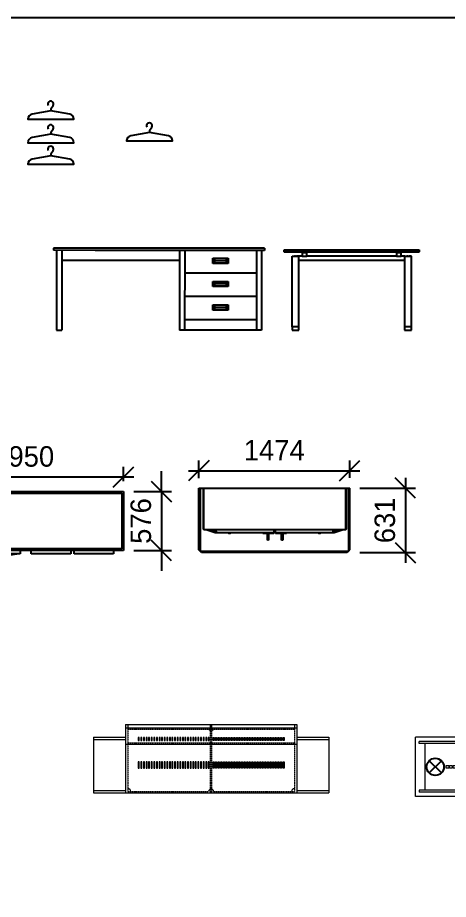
# Model space of a CAD drawing. Header units: millimetres. Extents: x 3103 to 179340, y -10977 to 70536.
# Drawn here: x 120574 to 124779, y 18728 to 27340 of the extents above; entities that cross this region are included whole.
import ezdxf

# ---------------------------------------------------------------- set-up
doc = ezdxf.new("R2010")
doc.units = ezdxf.units.MM
doc.header["$LTSCALE"] = 0.5
doc.linetypes.add('ELGO_LTYPE0', pattern=[0])
doc.linetypes.add('HIDDEN', pattern=[0.375, 0.25, -0.125])
doc.layers.add('MEBEL', color=1, linetype='Continuous')
doc.layers.add('Name mebele', color=252, linetype='Continuous', lineweight=0)
doc.styles.add('WROMLATS', font='wromlats.shx', dxfattribs={"bigfont": 'bigfont.shx'})
doc.dimstyles.new('juka', dxfattribs={"dimscale": 100, "dimtxt": 2, "dimasz": 2, "dimexe": 1, "dimexo": 1, "dimgap": 1, "dimtad": 1, "dimtoh": 1, "dimdec": 0, "dimzin": 0, "dimdsep": 46, "dimtxsty": 'WROMLATS', "dimblk": 'OBLIQUE', "dimcen": -3, "dimdle": 1, "dimclrd": 256, "dimclre": 256, "dimclrt": 256, "dimadec": 0, "dimazin": 0, "dimtfac": 1, "dimtdec": 0, "dimtix": 1, "dimtmove": 2, "dimatfit": 3, "dimldrblk": 'ORIGIN2', "dimfxl": 1, "dimtvp": 2.5, "dimtolj": 1, "dimtzin": 0, "dimarcsym": 0})

# ---------------------------------------------------------------- blocks, each defined once
blk = doc.blocks.new('Bufete без боков')
at = {"layer": 'Name mebele'}
for p, q in [((-1480, 0), (-1480, 580)), ((1480, 580), (-1480, 580)), ((1444.4, 536.6), (-1444.4, 536.6)), ((-1444.4, 517.3), (-1444.4, 536.6)), ((1444.4, 517.3), (-1444.4, 517.3)), ((-1384.3, 62.7), (-1384.3, 517.3)), ((-1064.6, 580), (-1064.6, 560.9)), ((-1064.6, 560.9), (-1014.8, 560.9)), ((-1014.8, 560.9), (-1014.8, 580)), ((-873, 580), (-873, 560.9)), ((-873, 560.9), (-823.2, 560.9)), ((-823.2, 560.9), (-823.2, 580)), ((-511.5, 62.7), (-511.5, 517.3)), ((-481.5, 536.6), (-481.5, 517.3)), ((-451.5, 62.7), (-451.5, 517.3)), ((-121.2, 560.9), (-121.2, 580)), ((-71.4, 560.9), (-121.2, 560.9)), ((-71.4, 580), (-71.4, 560.9)), ((70.4, 560.9), (70.4, 580)), ((120.2, 560.9), (70.4, 560.9)), ((120.2, 580), (120.2, 560.9)), ((451.5, 62.7), (451.5, 517.3)), ((481.5, 536.6), (481.5, 517.3)), ((511.5, 62.7), (511.5, 517.3)), ((823.2, 560.9), (823.2, 580)), ((873, 560.9), (823.2, 560.9)), ((873, 580), (873, 560.9)), ((1014.8, 560.9), (1014.8, 580)), ((1064.6, 560.9), (1014.8, 560.9)), ((1064.6, 580), (1064.6, 560.9)), ((1384.3, 62.7), (1384.3, 517.3)), ((1444.4, 517.3), (1444.4, 536.6)), ((1480, 0), (1480, 580)), ((-1180.6, 277.5), (-1180.6, 302.5)), ((-1180.6, 302.5), (-1155.6, 302.5)), ((-1155.6, 277.5), (-1180.6, 277.5)), ((-1155.6, 302.5), (-1155.6, 277.5)), ((-1146.2, 277.5), (-1146.2, 302.5)), ((-1146.2, 302.5), (-1121.2, 302.5)), ((-1121.2, 277.5), (-1146.2, 277.5)), ((-1121.2, 302.5), (-1121.2, 277.5)), ((-1111.8, 277.5), (-1111.8, 302.5)), ((-1111.8, 302.5), (-1086.8, 302.5)), ((-1086.8, 277.5), (-1111.8, 277.5)), ((-1086.8, 302.5), (-1086.8, 277.5)), ((-1077.4, 277.5), (-1077.4, 302.5)), ((-1077.4, 302.5), (-1052.4, 302.5)), ((-1052.4, 277.5), (-1077.4, 277.5)), ((-1052.4, 302.5), (-1052.4, 277.5)), ((-1043, 277.5), (-1043, 302.5)), ((-1043, 302.5), (-1018, 302.5)), ((-1018, 277.5), (-1043, 277.5)), ((-1018, 302.5), (-1018, 277.5)), ((-1008.6, 277.5), (-1008.6, 302.5)), ((-1008.6, 302.5), (-983.6, 302.5)), ((-983.6, 277.5), (-1008.6, 277.5)), ((-983.6, 302.5), (-983.6, 277.5)), ((-974.2, 277.5), (-974.2, 302.5)), ((-974.2, 302.5), (-949.2, 302.5)), ((-949.2, 277.5), (-974.2, 277.5)), ((-949.2, 302.5), (-949.2, 277.5)), ((-939.8, 277.5), (-939.8, 302.5)), ((-939.8, 302.5), (-914.8, 302.5)), ((-914.8, 277.5), (-939.8, 277.5)), ((-914.8, 302.5), (-914.8, 277.5)), ((-905.4, 277.5), (-905.4, 302.5)), ((-905.4, 302.5), (-880.4, 302.5)), ((-880.4, 277.5), (-905.4, 277.5)), ((-880.4, 302.5), (-880.4, 277.5)), ((-871, 277.5), (-871, 302.5)), ((-871, 302.5), (-846, 302.5)), ((-846, 277.5), (-871, 277.5)), ((-846, 302.5), (-846, 277.5)), ((-836.6, 277.5), (-836.6, 302.5)), ((-836.6, 302.5), (-811.6, 302.5)), ((-811.6, 277.5), (-836.6, 277.5)), ((-811.6, 302.5), (-811.6, 277.5)), ((-802.2, 277.5), (-802.2, 302.5)), ((-802.2, 302.5), (-777.2, 302.5)), ((-777.2, 277.5), (-802.2, 277.5)), ((-777.2, 302.5), (-777.2, 277.5)), ((-767.8, 277.5), (-767.8, 302.5)), ((-767.8, 302.5), (-742.8, 302.5)), ((-742.8, 277.5), (-767.8, 277.5)), ((-742.8, 302.5), (-742.8, 277.5)), ((-733.5, 277.5), (-733.5, 302.5)), ((-733.5, 302.5), (-708.5, 302.5)), ((-708.5, 277.5), (-733.5, 277.5)), ((-708.5, 302.5), (-708.5, 277.5)), ((-699.1, 277.5), (-699.1, 302.5)), ((-699.1, 302.5), (-674.1, 302.5)), ((-674.1, 277.5), (-699.1, 277.5)), ((-674.1, 302.5), (-674.1, 277.5)), ((-664.7, 277.5), (-664.7, 302.5)), ((-664.7, 302.5), (-639.7, 302.5)), ((-639.7, 277.5), (-664.7, 277.5)), ((-639.7, 302.5), (-639.7, 277.5)), ((-630.3, 277.5), (-630.3, 302.5)), ((-630.3, 302.5), (-605.3, 302.5)), ((-605.3, 277.5), (-630.3, 277.5)), ((-605.3, 302.5), (-605.3, 277.5)), ((-595.9, 277.5), (-595.9, 302.5)), ((-595.9, 302.5), (-570.9, 302.5)), ((-570.9, 277.5), (-595.9, 277.5)), ((-570.9, 302.5), (-570.9, 277.5)), ((-561.5, 277.5), (-561.5, 302.5)), ((-561.5, 302.5), (-536.5, 302.5)), ((-536.5, 277.5), (-561.5, 277.5)), ((-536.5, 302.5), (-536.5, 277.5)), ((-426.6, 277.5), (-426.6, 302.5)), ((-426.6, 302.5), (-401.6, 302.5)), ((-401.6, 277.5), (-426.6, 277.5)), ((-401.6, 302.5), (-401.6, 277.5)), ((-392.2, 277.5), (-392.2, 302.5)), ((-392.2, 302.5), (-367.2, 302.5)), ((-367.2, 277.5), (-392.2, 277.5)), ((-367.2, 302.5), (-367.2, 277.5)), ((-357.8, 277.5), (-357.8, 302.5)), ((-357.8, 302.5), (-332.8, 302.5)), ((-332.8, 277.5), (-357.8, 277.5)), ((-332.8, 302.5), (-332.8, 277.5)), ((-323.4, 277.5), (-323.4, 302.5)), ((-323.4, 302.5), (-298.4, 302.5)), ((-298.4, 277.5), (-323.4, 277.5)), ((-298.4, 302.5), (-298.4, 277.5)), ((-289, 277.5), (-289, 302.5)), ((-289, 302.5), (-264, 302.5)), ((-264, 277.5), (-289, 277.5)), ((-264, 302.5), (-264, 277.5)), ((-254.6, 277.5), (-254.6, 302.5)), ((-254.6, 302.5), (-229.6, 302.5)), ((-229.6, 277.5), (-254.6, 277.5)), ((-229.6, 302.5), (-229.6, 277.5)), ((-220.2, 277.5), (-220.2, 302.5)), ((-220.2, 302.5), (-195.2, 302.5)), ((-195.2, 277.5), (-220.2, 277.5)), ((-195.2, 302.5), (-195.2, 277.5)), ((-185.8, 277.5), (-185.8, 302.5)), ((-185.8, 302.5), (-160.8, 302.5)), ((-160.8, 277.5), (-185.8, 277.5)), ((-160.8, 302.5), (-160.8, 277.5)), ((-151.4, 277.5), (-151.4, 302.5)), ((-151.4, 302.5), (-126.4, 302.5)), ((-126.4, 277.5), (-151.4, 277.5)), ((-126.4, 302.5), (-126.4, 277.5)), ((-117, 277.5), (-117, 302.5)), ((-117, 302.5), (-92, 302.5)), ((-92, 277.5), (-117, 277.5)), ((-92, 302.5), (-92, 277.5)), ((-82.6, 277.5), (-82.6, 302.5)), ((-82.6, 302.5), (-57.6, 302.5)), ((-57.6, 277.5), (-82.6, 277.5)), ((-57.6, 302.5), (-57.6, 277.5)), ((-48.2, 277.5), (-48.2, 302.5)), ((-48.2, 302.5), (-23.2, 302.5)), ((-23.2, 277.5), (-48.2, 277.5)), ((-23.2, 302.5), (-23.2, 277.5)), ((-13.8, 277.5), (-13.8, 302.5)), ((-13.8, 302.5), (11.2, 302.5)), ((11.2, 277.5), (-13.8, 277.5)), ((11.2, 302.5), (11.2, 277.5)), ((20.6, 277.5), (20.6, 302.5)), ((20.6, 302.5), (45.6, 302.5)), ((45.6, 277.5), (20.6, 277.5)), ((45.6, 302.5), (45.6, 277.5)), ((54.9, 277.5), (54.9, 302.5)), ((54.9, 302.5), (79.9, 302.5)), ((79.9, 277.5), (54.9, 277.5)), ((79.9, 302.5), (79.9, 277.5)), ((89.3, 277.5), (89.3, 302.5)), ((89.3, 302.5), (114.3, 302.5)), ((114.3, 277.5), (89.3, 277.5)), ((114.3, 302.5), (114.3, 277.5)), ((123.7, 277.5), (123.7, 302.5)), ((123.7, 302.5), (148.7, 302.5)), ((148.7, 277.5), (123.7, 277.5)), ((148.7, 302.5), (148.7, 277.5)), ((158.1, 277.5), (158.1, 302.5)), ((158.1, 302.5), (183.1, 302.5)), ((183.1, 277.5), (158.1, 277.5)), ((183.1, 302.5), (183.1, 277.5)), ((192.5, 277.5), (192.5, 302.5)), ((192.5, 302.5), (217.5, 302.5)), ((217.5, 277.5), (192.5, 277.5)), ((217.5, 302.5), (217.5, 277.5)), ((226.9, 277.5), (226.9, 302.5)), ((226.9, 302.5), (251.9, 302.5)), ((251.9, 277.5), (226.9, 277.5)), ((251.9, 302.5), (251.9, 277.5)), ((261.3, 277.5), (261.3, 302.5)), ((261.3, 302.5), (286.3, 302.5)), ((286.3, 277.5), (261.3, 277.5)), ((286.3, 302.5), (286.3, 277.5)), ((295.7, 277.5), (295.7, 302.5)), ((295.7, 302.5), (320.7, 302.5)), ((320.7, 277.5), (295.7, 277.5)), ((320.7, 302.5), (320.7, 277.5)), ((330.1, 277.5), (330.1, 302.5)), ((330.1, 302.5), (355.1, 302.5)), ((355.1, 277.5), (330.1, 277.5)), ((355.1, 302.5), (355.1, 277.5)), ((364.5, 277.5), (364.5, 302.5)), ((364.5, 302.5), (389.5, 302.5)), ((389.5, 277.5), (364.5, 277.5)), ((389.5, 302.5), (389.5, 277.5)), ((398.9, 277.5), (398.9, 302.5)), ((398.9, 302.5), (423.9, 302.5)), ((423.9, 277.5), (398.9, 277.5)), ((423.9, 302.5), (423.9, 277.5)), ((561.5, 302.5), (536.5, 302.5)), ((536.5, 302.5), (536.5, 277.5)), ((536.5, 277.5), (561.5, 277.5)), ((561.5, 277.5), (561.5, 302.5)), ((595.9, 302.5), (570.9, 302.5)), ((570.9, 302.5), (570.9, 277.5)), ((570.9, 277.5), (595.9, 277.5)), ((595.9, 277.5), (595.9, 302.5)), ((630.3, 302.5), (605.3, 302.5)), ((605.3, 302.5), (605.3, 277.5)), ((605.3, 277.5), (630.3, 277.5)), ((630.3, 277.5), (630.3, 302.5)), ((664.7, 302.5), (639.7, 302.5)), ((639.7, 302.5), (639.7, 277.5)), ((639.7, 277.5), (664.7, 277.5)), ((664.7, 277.5), (664.7, 302.5)), ((699.1, 302.5), (674.1, 302.5)), ((674.1, 302.5), (674.1, 277.5)), ((674.1, 277.5), (699.1, 277.5)), ((699.1, 277.5), (699.1, 302.5)), ((733.5, 302.5), (708.5, 302.5)), ((708.5, 302.5), (708.5, 277.5)), ((708.5, 277.5), (733.5, 277.5)), ((733.5, 277.5), (733.5, 302.5)), ((767.8, 302.5), (742.8, 302.5)), ((742.8, 302.5), (742.8, 277.5)), ((742.8, 277.5), (767.8, 277.5)), ((767.8, 277.5), (767.8, 302.5)), ((802.2, 302.5), (777.2, 302.5)), ((777.2, 302.5), (777.2, 277.5)), ((777.2, 277.5), (802.2, 277.5)), ((802.2, 277.5), (802.2, 302.5)), ((836.6, 302.5), (811.6, 302.5)), ((811.6, 302.5), (811.6, 277.5)), ((811.6, 277.5), (836.6, 277.5)), ((836.6, 277.5), (836.6, 302.5)), ((871, 302.5), (846, 302.5)), ((846, 302.5), (846, 277.5)), ((846, 277.5), (871, 277.5)), ((871, 277.5), (871, 302.5)), ((905.4, 302.5), (880.4, 302.5)), ((880.4, 302.5), (880.4, 277.5)), ((880.4, 277.5), (905.4, 277.5)), ((905.4, 277.5), (905.4, 302.5)), ((939.8, 302.5), (914.8, 302.5)), ((914.8, 302.5), (914.8, 277.5)), ((914.8, 277.5), (939.8, 277.5)), ((939.8, 277.5), (939.8, 302.5)), ((974.2, 302.5), (949.2, 302.5)), ((949.2, 302.5), (949.2, 277.5)), ((949.2, 277.5), (974.2, 277.5)), ((974.2, 277.5), (974.2, 302.5)), ((1008.6, 302.5), (983.6, 302.5)), ((983.6, 302.5), (983.6, 277.5)), ((983.6, 277.5), (1008.6, 277.5)), ((1008.6, 277.5), (1008.6, 302.5)), ((1043, 302.5), (1018, 302.5)), ((1018, 302.5), (1018, 277.5)), ((1018, 277.5), (1043, 277.5)), ((1043, 277.5), (1043, 302.5)), ((1077.4, 302.5), (1052.4, 302.5)), ((1052.4, 302.5), (1052.4, 277.5)), ((1052.4, 277.5), (1077.4, 277.5)), ((1077.4, 277.5), (1077.4, 302.5)), ((1111.8, 302.5), (1086.8, 302.5)), ((1086.8, 302.5), (1086.8, 277.5)), ((1086.8, 277.5), (1111.8, 277.5)), ((1111.8, 277.5), (1111.8, 302.5)), ((1146.2, 302.5), (1121.2, 302.5)), ((1121.2, 302.5), (1121.2, 277.5)), ((1121.2, 277.5), (1146.2, 277.5)), ((1146.2, 277.5), (1146.2, 302.5)), ((1180.6, 302.5), (1155.6, 302.5)), ((1155.6, 302.5), (1155.6, 277.5)), ((1155.6, 277.5), (1180.6, 277.5)), ((1180.6, 277.5), (1180.6, 302.5)), ((1480, 0), (-1480, 0)), ((1444.4, 62.7), (-1444.4, 62.7)), ((-1444.4, 62.7), (-1444.4, 43.4)), ((1444.4, 43.4), (-1444.4, 43.4)), ((-481.5, 62.7), (-481.5, 43.4)), ((481.5, 62.7), (481.5, 43.4)), ((1444.4, 43.4), (1444.4, 62.7))]:
    blk.add_line(p, q, dxfattribs=at)
blk = doc.blocks.new('Banco Africa res...')
at = {"layer": 'Name mebele'}
for p, q in [((-836.7, 670), (836.7, 670)), ((-836.7, 670), (-836.7, 0)), ((-836.7, 635.5), (836.7, 635.5)), ((836.7, 670), (836.7, 0)), ((-1150, 544.9), (-1150, 0)), ((-1150, 544.9), (-836.7, 544.9)), ((-1150, 521.6), (-836.7, 521.6)), ((836.7, 544.9), (1150, 544.9)), ((836.7, 521.6), (1150, 521.6)), ((1150, 544.9), (1150, 0)), ((-836.7, 475.9), (836.7, 475.9)), ((-1150, 23.3), (-836.7, 23.3)), ((-1150, 0), (1150, 0)), ((836.7, 23.3), (1150, 23.3))]:
    blk.add_line(p, q, dxfattribs=at)
at = {"layer": 'Name mebele', "linetype": 'HIDDEN', "ltscale": 8}
for p, q in [((-813.5, 670), (-813.5, 14.6)), ((-813.5, 622.8), (813.5, 622.8)), ((-7, 0), (-7, 670)), ((7, 0), (7, 670)), ((813.5, 670), (813.5, 14.6)), ((-813.5, 490.8), (813.5, 490.8)), ((-813.5, 14.6), (-24.5, 14.6)), ((24.5, 14.6), (813.5, 14.6))]:
    blk.add_line(p, q, dxfattribs=at)
at = {"layer": 'Name mebele'}
for points in [[(-701.9, 542.9), (-711.6, 542.9), (-711.6, 512.1), (-701.9, 512.1)], [(-676.5, 542.9), (-686.3, 542.9), (-686.3, 512.1), (-676.5, 512.1)], [(-651.2, 542.9), (-661, 542.9), (-661, 512.1), (-651.2, 512.1)], [(-625.9, 542.9), (-635.7, 542.9), (-635.7, 512.1), (-625.9, 512.1)], [(-600.6, 542.9), (-610.3, 542.9), (-610.3, 512.1), (-600.6, 512.1)], [(-575.2, 542.9), (-585, 542.9), (-585, 512.1), (-575.2, 512.1)], [(-549.9, 542.9), (-559.7, 542.9), (-559.7, 512.1), (-549.9, 512.1)], [(-524.6, 542.9), (-534.4, 542.9), (-534.4, 512.1), (-524.6, 512.1)], [(-499.3, 542.9), (-509, 542.9), (-509, 512.1), (-499.3, 512.1)], [(-473.9, 542.9), (-483.7, 542.9), (-483.7, 512.1), (-473.9, 512.1)], [(-448.6, 542.9), (-458.4, 542.9), (-458.4, 512.1), (-448.6, 512.1)], [(-423.3, 542.9), (-433.1, 542.9), (-433.1, 512.1), (-423.3, 512.1)], [(-398, 542.9), (-407.7, 542.9), (-407.7, 512.1), (-398, 512.1)], [(-372.6, 542.9), (-382.4, 542.9), (-382.4, 512.1), (-372.6, 512.1)], [(-347.3, 542.9), (-357.1, 542.9), (-357.1, 512.1), (-347.3, 512.1)], [(-322, 542.9), (-331.8, 542.9), (-331.8, 512.1), (-322, 512.1)], [(-296.7, 542.9), (-306.4, 542.9), (-306.4, 512.1), (-296.7, 512.1)], [(-271.3, 542.9), (-281.1, 542.9), (-281.1, 512.1), (-271.3, 512.1)], [(-246, 542.9), (-255.8, 542.9), (-255.8, 512.1), (-246, 512.1)], [(-220.7, 542.9), (-230.5, 542.9), (-230.5, 512.1), (-220.7, 512.1)], [(-195.4, 542.9), (-205.1, 542.9), (-205.1, 512.1), (-195.4, 512.1)], [(-170, 542.9), (-179.8, 542.9), (-179.8, 512.1), (-170, 512.1)], [(-144.7, 542.9), (-154.5, 542.9), (-154.5, 512.1), (-144.7, 512.1)], [(-119.4, 542.9), (-129.2, 542.9), (-129.2, 512.1), (-119.4, 512.1)], [(-94.1, 542.9), (-103.8, 542.9), (-103.8, 512.1), (-94.1, 512.1)], [(-68.8, 542.9), (-78.5, 542.9), (-78.5, 512.1), (-68.8, 512.1)], [(-43.4, 542.9), (-53.2, 542.9), (-53.2, 512.1), (-43.4, 512.1)], [(-18.1, 542.9), (-27.9, 542.9), (-27.9, 512.1), (-18.1, 512.1)], [(18.1, 542.9), (27.9, 542.9), (27.9, 512.1), (18.1, 512.1)], [(43.4, 542.9), (53.2, 542.9), (53.2, 512.1), (43.4, 512.1)], [(68.8, 542.9), (78.5, 542.9), (78.5, 512.1), (68.8, 512.1)], [(94.1, 542.9), (103.8, 542.9), (103.8, 512.1), (94.1, 512.1)], [(119.4, 542.9), (129.2, 542.9), (129.2, 512.1), (119.4, 512.1)], [(144.7, 542.9), (154.5, 542.9), (154.5, 512.1), (144.7, 512.1)], [(170, 542.9), (179.8, 542.9), (179.8, 512.1), (170, 512.1)], [(195.4, 542.9), (205.1, 542.9), (205.1, 512.1), (195.4, 512.1)], [(220.7, 542.9), (230.5, 542.9), (230.5, 512.1), (220.7, 512.1)], [(246, 542.9), (255.8, 542.9), (255.8, 512.1), (246, 512.1)], [(271.3, 542.9), (281.1, 542.9), (281.1, 512.1), (271.3, 512.1)], [(296.7, 542.9), (306.4, 542.9), (306.4, 512.1), (296.7, 512.1)], [(322, 542.9), (331.8, 542.9), (331.8, 512.1), (322, 512.1)], [(347.3, 542.9), (357.1, 542.9), (357.1, 512.1), (347.3, 512.1)], [(372.6, 542.9), (382.4, 542.9), (382.4, 512.1), (372.6, 512.1)], [(398, 542.9), (407.7, 542.9), (407.7, 512.1), (398, 512.1)], [(423.3, 542.9), (433.1, 542.9), (433.1, 512.1), (423.3, 512.1)], [(448.6, 542.9), (458.4, 542.9), (458.4, 512.1), (448.6, 512.1)], [(473.9, 542.9), (483.7, 542.9), (483.7, 512.1), (473.9, 512.1)], [(499.3, 542.9), (509, 542.9), (509, 512.1), (499.3, 512.1)], [(524.6, 542.9), (534.4, 542.9), (534.4, 512.1), (524.6, 512.1)], [(549.9, 542.9), (559.7, 542.9), (559.7, 512.1), (549.9, 512.1)], [(575.2, 542.9), (585, 542.9), (585, 512.1), (575.2, 512.1)], [(600.6, 542.9), (610.3, 542.9), (610.3, 512.1), (600.6, 512.1)], [(625.9, 542.9), (635.7, 542.9), (635.7, 512.1), (625.9, 512.1)], [(651.2, 542.9), (661, 542.9), (661, 512.1), (651.2, 512.1)], [(676.5, 542.9), (686.3, 542.9), (686.3, 512.1), (676.5, 512.1)], [(701.9, 542.9), (711.6, 542.9), (711.6, 512.1), (701.9, 512.1)], [(-701.9, 303.3), (-711.6, 303.3), (-711.6, 241.6), (-701.9, 241.6)], [(-676.5, 303.3), (-686.3, 303.3), (-686.3, 241.6), (-676.5, 241.6)], [(-651.2, 303.3), (-661, 303.3), (-661, 241.6), (-651.2, 241.6)], [(-625.9, 303.3), (-635.7, 303.3), (-635.7, 241.6), (-625.9, 241.6)], [(-600.6, 303.3), (-610.3, 303.3), (-610.3, 241.6), (-600.6, 241.6)], [(-575.2, 303.3), (-585, 303.3), (-585, 241.6), (-575.2, 241.6)], [(-549.9, 303.3), (-559.7, 303.3), (-559.7, 241.6), (-549.9, 241.6)], [(-524.6, 303.3), (-534.4, 303.3), (-534.4, 241.6), (-524.6, 241.6)], [(-499.3, 303.3), (-509, 303.3), (-509, 241.6), (-499.3, 241.6)], [(-473.9, 303.3), (-483.7, 303.3), (-483.7, 241.6), (-473.9, 241.6)], [(-448.6, 303.3), (-458.4, 303.3), (-458.4, 241.6), (-448.6, 241.6)], [(-423.3, 303.3), (-433.1, 303.3), (-433.1, 241.6), (-423.3, 241.6)], [(-398, 303.3), (-407.7, 303.3), (-407.7, 241.6), (-398, 241.6)], [(-372.6, 303.3), (-382.4, 303.3), (-382.4, 241.6), (-372.6, 241.6)], [(-347.3, 303.3), (-357.1, 303.3), (-357.1, 241.6), (-347.3, 241.6)], [(-322, 303.3), (-331.8, 303.3), (-331.8, 241.6), (-322, 241.6)], [(-296.7, 303.3), (-306.4, 303.3), (-306.4, 241.6), (-296.7, 241.6)], [(-271.3, 303.3), (-281.1, 303.3), (-281.1, 241.6), (-271.3, 241.6)], [(-246, 303.3), (-255.8, 303.3), (-255.8, 241.6), (-246, 241.6)], [(-220.7, 303.3), (-230.5, 303.3), (-230.5, 241.6), (-220.7, 241.6)], [(-195.4, 303.3), (-205.1, 303.3), (-205.1, 241.6), (-195.4, 241.6)], [(-170, 303.3), (-179.8, 303.3), (-179.8, 241.6), (-170, 241.6)], [(-144.7, 303.3), (-154.5, 303.3), (-154.5, 241.6), (-144.7, 241.6)], [(-119.4, 303.3), (-129.2, 303.3), (-129.2, 241.6), (-119.4, 241.6)], [(-94.1, 303.3), (-103.8, 303.3), (-103.8, 241.6), (-94.1, 241.6)], [(-68.8, 303.3), (-78.5, 303.3), (-78.5, 241.6), (-68.8, 241.6)], [(-43.4, 303.3), (-53.2, 303.3), (-53.2, 241.6), (-43.4, 241.6)], [(-18.1, 303.3), (-27.9, 303.3), (-27.9, 241.6), (-18.1, 241.6)], [(18.1, 303.3), (27.9, 303.3), (27.9, 241.6), (18.1, 241.6)], [(43.4, 303.3), (53.2, 303.3), (53.2, 241.6), (43.4, 241.6)], [(68.8, 303.3), (78.5, 303.3), (78.5, 241.6), (68.8, 241.6)], [(94.1, 303.3), (103.8, 303.3), (103.8, 241.6), (94.1, 241.6)], [(119.4, 303.3), (129.2, 303.3), (129.2, 241.6), (119.4, 241.6)], [(144.7, 303.3), (154.5, 303.3), (154.5, 241.6), (144.7, 241.6)], [(170, 303.3), (179.8, 303.3), (179.8, 241.6), (170, 241.6)], [(195.4, 303.3), (205.1, 303.3), (205.1, 241.6), (195.4, 241.6)], [(220.7, 303.3), (230.5, 303.3), (230.5, 241.6), (220.7, 241.6)], [(246, 303.3), (255.8, 303.3), (255.8, 241.6), (246, 241.6)], [(271.3, 303.3), (281.1, 303.3), (281.1, 241.6), (271.3, 241.6)], [(296.7, 303.3), (306.4, 303.3), (306.4, 241.6), (296.7, 241.6)], [(322, 303.3), (331.8, 303.3), (331.8, 241.6), (322, 241.6)], [(347.3, 303.3), (357.1, 303.3), (357.1, 241.6), (347.3, 241.6)], [(372.6, 303.3), (382.4, 303.3), (382.4, 241.6), (372.6, 241.6)], [(398, 303.3), (407.7, 303.3), (407.7, 241.6), (398, 241.6)], [(423.3, 303.3), (433.1, 303.3), (433.1, 241.6), (423.3, 241.6)], [(448.6, 303.3), (458.4, 303.3), (458.4, 241.6), (448.6, 241.6)], [(473.9, 303.3), (483.7, 303.3), (483.7, 241.6), (473.9, 241.6)], [(499.3, 303.3), (509, 303.3), (509, 241.6), (499.3, 241.6)], [(524.6, 303.3), (534.4, 303.3), (534.4, 241.6), (524.6, 241.6)], [(549.9, 303.3), (559.7, 303.3), (559.7, 241.6), (549.9, 241.6)], [(575.2, 303.3), (585, 303.3), (585, 241.6), (575.2, 241.6)], [(600.6, 303.3), (610.3, 303.3), (610.3, 241.6), (600.6, 241.6)], [(625.9, 303.3), (635.7, 303.3), (635.7, 241.6), (625.9, 241.6)], [(651.2, 303.3), (661, 303.3), (661, 241.6), (651.2, 241.6)], [(676.5, 303.3), (686.3, 303.3), (686.3, 241.6), (676.5, 241.6)], [(701.9, 303.3), (711.6, 303.3), (711.6, 241.6), (701.9, 241.6)]]:
    blk.add_lwpolyline(points, close=True, dxfattribs=at)
for centre, radius, start, end in [((0, 635.5), 27.6, 207.26516, 332.73484), ((-813.5, 14.6), 28.5, 0, 90), ((0, 14.6), 24.5, 0, 180), ((813.5, 14.6), 28.5, 90, 180)]:
    blk.add_arc(centre, radius, start, end, dxfattribs=at)
blk = doc.blocks.new('_Oblique')
at = {"color": 0, "lineweight": -2}
blk.add_line((-0.5, -0.5), (0.5, 0.5), dxfattribs=at)
blk = doc.blocks.new('*D705')
at = {"layer": 'Defpoints', "color": 0, "transparency": 16777216}
for p in [(123815.9, 22914.7), (122342.4, 22743.2), (123815.9, 22745.1)]:
    blk.add_point(p, dxfattribs=at)
at = {"layer": 'MEBEL', "lineweight": -2, "transparency": 16777216}
for p, q in [((122342.4, 22843.2), (122342.4, 23014.7)), ((123815.9, 22845.1), (123815.9, 23014.7)), ((122242.4, 22914.7), (123915.9, 22914.7))]:
    blk.add_line(p, q, dxfattribs=at)
at = {"layer": 'MEBEL', "lineweight": -2, "transparency": 16777216, "xscale": 200, "yscale": 200, "zscale": 200, "rotation": 180}
blk.add_blockref('_Oblique', (122342.4, 22914.7), dxfattribs=at)
at = {"layer": 'MEBEL', "lineweight": -2, "transparency": 16777216, "xscale": 200, "yscale": 200, "zscale": 200}
blk.add_blockref('_Oblique', (123815.9, 22914.7), dxfattribs=at)
at = {"layer": 'MEBEL', "transparency": 16777216, "insert": (123079.2, 23114.7), "char_height": 200, "attachment_point": 5, "style": 'WROMLATS'}
blk.add_mtext('\\A1;1474', dxfattribs=at)
blk = doc.blocks.new('_Origin2')
at = {"color": 0, "linetype": 'ByBlock', "lineweight": -2}
blk.add_line((-0.5, 0), (-1, 0), dxfattribs=at)
for radius in [0.5, 0.25]:
    blk.add_circle((0, 0), radius, dxfattribs=at)
blk = doc.blocks.new('*D706')
at = {"layer": 'Defpoints', "color": 0, "transparency": 16777216}
for p in [(123815.9, 22745.1), (123815.9, 22114.4), (124359.7, 22114.4)]:
    blk.add_point(p, dxfattribs=at)
at = {"layer": 'MEBEL', "lineweight": -2, "transparency": 16777216}
for p, q in [((124359.7, 22845.1), (124359.7, 22014.4)), ((123915.9, 22745.1), (124459.7, 22745.1)), ((123915.9, 22114.4), (124459.7, 22114.4))]:
    blk.add_line(p, q, dxfattribs=at)
at = {"layer": 'MEBEL', "lineweight": -2, "transparency": 16777216, "xscale": 200, "yscale": 200, "zscale": 200}
for p, rotation in [((124359.7, 22745.1), 90), ((124359.7, 22114.4), 270)]:
    blk.add_blockref('_Oblique', p, dxfattribs=dict(at, rotation=rotation))
at = {"layer": 'MEBEL', "transparency": 16777216, "insert": (124159.7, 22429.8), "char_height": 200, "attachment_point": 5, "rotation": 90, "style": 'WROMLATS'}
blk.add_mtext('\\A1;631', dxfattribs=at)
blk = doc.blocks.new('*D709')
at = {"layer": 'Defpoints', "color": 0, "transparency": 16777216}
for p in [(121608.1, 22711.2), (121608.1, 22135.2), (121977.3, 22135.2)]:
    blk.add_point(p, dxfattribs=at)
at = {"layer": 'MEBEL', "lineweight": -2, "transparency": 16777216}
for p, q in [((121977.3, 22711.2), (121977.3, 22911.2)), ((121708.1, 22711.2), (122077.3, 22711.2)), ((121977.3, 22711.2), (121977.3, 22135.2)), ((121708.1, 22135.2), (122077.3, 22135.2)), ((121977.3, 22135.2), (121977.3, 21935.2))]:
    blk.add_line(p, q, dxfattribs=at)
at = {"layer": 'MEBEL', "lineweight": -2, "transparency": 16777216, "xscale": 200, "yscale": 200, "zscale": 200}
for p, rotation in [((121977.3, 22711.2), 270), ((121977.3, 22135.2), 90)]:
    blk.add_blockref('_Oblique', p, dxfattribs=dict(at, rotation=rotation))
at = {"layer": 'MEBEL', "transparency": 16777216, "insert": (121777.3, 22423.2), "char_height": 200, "attachment_point": 5, "rotation": 90, "style": 'WROMLATS'}
blk.add_mtext('\\A1;576', dxfattribs=at)
blk = doc.blocks.new('*D710')
at = {"layer": 'Defpoints', "color": 0, "transparency": 16777216}
for p in [(119658.4, 22852.6), (119658.4, 22670.4), (121608.1, 22711.2)]:
    blk.add_point(p, dxfattribs=at)
at = {"layer": 'MEBEL', "lineweight": -2, "transparency": 16777216}
for p, q in [((119658.4, 22770.4), (119658.4, 22952.6)), ((121608.1, 22811.2), (121608.1, 22952.6)), ((121708.1, 22852.6), (119558.4, 22852.6))]:
    blk.add_line(p, q, dxfattribs=at)
at = {"layer": 'MEBEL', "lineweight": -2, "transparency": 16777216, "xscale": 200, "yscale": 200, "zscale": 200, "rotation": 180}
blk.add_blockref('_Oblique', (119658.4, 22852.6), dxfattribs=at)
at = {"layer": 'MEBEL', "lineweight": -2, "transparency": 16777216, "xscale": 200, "yscale": 200, "zscale": 200}
blk.add_blockref('_Oblique', (121608.1, 22852.6), dxfattribs=at)
at = {"layer": 'MEBEL', "transparency": 16777216, "insert": (120633.2, 23052.6), "char_height": 200, "attachment_point": 5, "style": 'WROMLATS'}
blk.add_mtext('\\A1;1950', dxfattribs=at)
blk = doc.blocks.new('ms_27')
for p, q in [((0, 0), (1473.5, 1.9)), ((0, -602.5), (0, 0)), ((13.2, 0), (13.2, -615.6)), ((44.9, -398.4), (44.9, 0.1)), ((48.8, -402.3), (48.8, 0.1)), ((1434.9, -402.3), (1434.9, 1.9)), ((1438.9, -398.4), (1438.9, 1.9)), ((1438.9, 1.9), (1438.9, -398.5)), ((1460.4, 1.9), (1460.4, -615.6)), ((1473.5, -602.5), (1473.5, 1.9)), ((44.9, -398.5), (44.9, -398.4)), ((44.9, -398.4), (48.8, -402.3)), ((48.8, -402.5), (44.9, -398.5)), ((52.8, -406.2), (48.8, -402.3)), ((48.8, -402.3), (48.8, -402.5)), ((48.8, -402.3), (1434.9, -402.3)), ((52.8, -406.4), (48.8, -402.5)), ((48.8, -402.5), (49, -402.5)), ((1431, -406.2), (52.8, -406.2)), ((73.7, -406.4), (52.8, -406.4)), ((159.6, -434.7), (73.1, -406.2)), ((170.9, -421.2), (78.5, -406.2)), ((170.9, -421.2), (167, -434.7)), ((170.4, -427.7), (169.1, -427.7)), ((170.4, -423.2), (170.3, -423.2)), ((170.4, -418.7), (170.4, -406.2)), ((170.4, -433.8), (170.4, -423)), ((170.9, -418.8), (170.9, -421.2)), ((732.3, -406.2), (732.3, -433.8)), ((749.8, -406.4), (732.3, -406.4)), ((749.8, -406.5), (732.3, -406.5)), ((749.8, -421.7), (732.3, -421.7)), ((749.8, -433.8), (749.8, -406.2)), ((1311.2, -421.2), (1403.6, -406.2)), ((1311.2, -421.2), (1311.2, -420.2)), ((1315, -434.7), (1311.2, -421.2)), ((1311.7, -420.2), (1311.7, -406.2)), ((1311.7, -423.1), (1311.7, -433.8)), ((1311.7, -423.2), (1311.7, -423.2)), ((1313, -427.7), (1311.7, -427.7)), ((1409, -406.2), (1322.5, -434.7)), ((1431, -406.4), (1408.4, -406.4)), ((1434.9, -402.3), (1431, -406.2)), ((1434.9, -402.5), (1431, -406.4)), ((1434.9, -402.5), (1434.7, -402.5)), ((1434.9, -402.3), (1438.9, -398.4)), ((1438.9, -398.5), (1434.9, -402.5)), ((1434.9, -402.5), (1434.9, -402.3)), ((167, -434.7), (159.6, -434.7)), ((732.3, -433.8), (170.4, -433.8)), ((289.1, -437.7), (289.1, -433.8)), ((293.1, -441.6), (289.1, -437.7)), ((289.1, -437.7), (309.2, -437.7)), ((305.3, -441.6), (293.1, -441.6)), ((309.2, -437.7), (305.3, -441.6)), ((309.2, -437.7), (309.2, -433.8)), ((626.8, -441.4), (626.8, -433.8)), ((732.1, -441.4), (626.8, -441.4)), ((669.6, -506.8), (669.6, -441.4)), ((681.3, -506.8), (669.6, -506.8)), ((681.3, -441.4), (681.3, -476)), ((681.3, -476), (681.3, -506.8)), ((732.1, -433.8), (732.1, -441.4)), ((1311.7, -433.8), (749.8, -433.8)), ((750.2, -441.4), (750.2, -433.8)), ((855.5, -441.4), (750.2, -441.4)), ((808.4, -506.8), (808.4, -441.4)), ((820.2, -506.8), (808.4, -506.8)), ((820.2, -441.4), (820.2, -476)), ((820.2, -476), (820.2, -506.8)), ((855.5, -433.8), (855.5, -441.4)), ((1169.9, -437.7), (1169.9, -433.8)), ((1173.9, -441.6), (1169.9, -437.7)), ((1169.9, -437.7), (1190, -437.7)), ((1186.1, -441.6), (1173.9, -441.6)), ((1190, -437.7), (1186.1, -441.6)), ((1190, -437.7), (1190, -433.8)), ((1322.5, -434.7), (1315, -434.7)), ((13.2, -615.6), (0, -602.5)), ((1460.4, -615.6), (1473.5, -602.5)), ((26.3, -628.8), (13.2, -615.6)), ((13.2, -615.6), (1460.4, -615.6)), ((1447.2, -628.8), (26.3, -628.8)), ((1460.4, -615.6), (1447.2, -628.8))]:
    blk.add_line(p, q)
blk = doc.blocks.new('ms_29')
at = {"linetype": 'Continuous'}
for p, q in [((0, -576), (0, 0)), ((0, 0), (1944, 0)), ((419.328, 32.256), (387.072, 0)), ((677.376, 32.256), (419.328, 32.256)), ((709.632, 0), (677.376, 32.256)), ((1944, 0), (1944, -576)), ((16.128, -559.872), (16.128, -16.128)), ((16.128, -16.128), (1927.872, -16.128)), ((1927.872, -16.128), (1927.872, -559.872)), ((1944, -576), (0, -576)), ((1927.872, -559.872), (16.128, -559.872)), ((161.28, -608.256), (161.28, -576)), ((935.424, -576), (935.424, -608.256)), ((1040.832, -608.256), (1040.832, -576)), ((1427.904, -576), (1427.904, -608.256)), ((1460.16, -608.256), (1460.16, -576)), ((1847.232, -576), (1847.232, -608.256)), ((935.424, -608.256), (161.28, -608.256)), ((1427.904, -608.256), (1040.832, -608.256)), ((1847.232, -608.256), (1460.16, -608.256))]:
    blk.add_line(p, q, dxfattribs=at)
blk.add_arc((548.352, 1327.104), 1967.616, 259.6111, 280.3889, dxfattribs=at)
blk = doc.blocks.new('ms_37')
at = {"color": 0, "linetype": 'ELGO_LTYPE0'}
for p, q in [((-76.719713, 766.857546), (-76.756428, 785.677571)), ((-76.756428, 785.677571), (1240.821127, 785.677571)), ((1240.821127, 785.677571), (1240.784412, 766.857546)), ((-62.357232, 762.754608), (-76.719713, 766.857546)), ((-76.719713, 766.857546), (1240.784412, 766.857546)), ((1226.421931, 762.754608), (-62.357232, 762.754608)), ((0.541401, 33.443522), (0.455287, 724.669918)), ((0.455287, 724.669918), (43.901872, 724.669918)), ((33.131266, 724.669918), (22.381023, 724.669918)), ((66.249848, 724.669918), (43.901872, 724.669918)), ((43.901872, 724.669918), (66.249848, 724.669918)), ((66.330628, 33.443522), (66.244514, 724.669918)), ((98.89145, 723.481136), (66.249848, 723.481136)), ((142.491244, 755.436059), (98.89145, 755.436059)), ((98.89145, 755.436059), (98.89145, 722.587012)), ((98.89145, 722.587012), (142.491244, 722.587012)), ((142.491244, 722.587012), (142.491244, 755.436059)), ((1019.402503, 723.481136), (142.491244, 723.481136)), ((1063.000631, 755.436059), (1019.402503, 755.436059)), ((1019.402503, 755.436059), (1019.402503, 722.587012)), ((1019.402503, 722.587012), (1063.000631, 722.587012)), ((1063.000631, 722.587012), (1063.000631, 755.436059)), ((1098.788166, 723.481136), (1063.000631, 723.481136)), ((1098.868946, 33.443522), (1098.788166, 724.669918)), ((1098.788166, 724.669918), (1142.229417, 724.669918)), ((1131.458475, 724.669918), (1120.708232, 724.669918)), ((1164.577393, 724.669918), (1142.229417, 724.669918)), ((1142.229417, 724.669918), (1164.577393, 724.669918)), ((1164.658173, 33.443522), (1164.577393, 724.669918)), ((1240.784412, 766.857546), (1226.421931, 762.754608)), ((1098.788166, 679.864444), (66.249848, 679.864444)), ((65.699102, 32.670729), (0, 32.670729)), ((0, 32.670729), (0, 0)), ((0, 0), (65.699102, 0)), ((66.163734, 33.443522), (0.541401, 33.443522)), ((65.699102, 0), (65.699102, 32.670729)), ((1164.026311, 32.670729), (1098.327545, 32.670729)), ((1098.327545, 32.670729), (1098.327545, 0)), ((1098.327545, 0), (1164.026311, 0)), ((1164.491272, 33.443522), (1098.868946, 33.443522)), ((1164.026311, 0), (1164.026311, 32.670729))]:
    blk.add_line(p, q, dxfattribs=at)
blk = doc.blocks.new('m_46')
at = {"ltscale": 600}
for q in [(22, 133.1), (0, 81.9)]:
    blk.add_line((0, 101.9), q, dxfattribs=at)
at = {"ltscale": 600, "const_width": 3}
blk.add_lwpolyline([(225, 0), (225, 0, 0.363572), (183.8, 49.2), (0, 81.9), (-183.8, 49.2, 0.363572), (-225, 0), (-225, 0)], format="xyb", dxfattribs=at)
at = {"ltscale": 600}
blk.add_lwpolyline([(0, 81.9), (-183.8, 49.2, 0.363572), (-225, 0), (-225, 0), (225, 0), (225, 0, 0.363572), (183.8, 49.2), (0, 81.9)], format="xyb", dxfattribs=at)
blk.add_arc((-2.2, 147.5), 28.2, 329.10903, 210.89097, dxfattribs=at)
blk = doc.blocks.new('m_47')
at = {"ltscale": 600}
for p, q in [((0, 542.7), (22, 573.9)), ((0, 542.7), (0, 522.7)), ((0, 312.6), (22, 343.7)), ((0, 312.6), (0, 292.6)), ((0, 101.9), (22, 133.1)), ((0, 101.9), (0, 81.9))]:
    blk.add_line(p, q, dxfattribs=at)
at = {"ltscale": 600, "const_width": 3}
for points in [[(225, 440.8), (225, 440.8, 0.363572), (183.8, 490.1), (0, 522.7), (-183.8, 490.1, 0.363572), (-225, 440.8), (-225, 440.8)], [(225, 210.7), (225, 210.7, 0.363572), (183.8, 259.9), (0, 292.6), (-183.8, 259.9, 0.363572), (-225, 210.7), (-225, 210.7)], [(225, 0), (225, 0, 0.363572), (183.8, 49.2), (0, 81.9), (-183.8, 49.2, 0.363572), (-225, 0), (-225, 0)]]:
    blk.add_lwpolyline(points, format="xyb", dxfattribs=at)
at = {"ltscale": 600}
for points in [[(0, 522.7), (-183.8, 490.1, 0.363572), (-225, 440.8), (-225, 440.8), (225, 440.8), (225, 440.8, 0.363572), (183.8, 490.1), (0, 522.7)], [(0, 292.6), (-183.8, 259.9, 0.363572), (-225, 210.7), (-225, 210.7), (225, 210.7), (225, 210.7, 0.363572), (183.8, 259.9), (0, 292.6)], [(0, 81.9), (-183.8, 49.2, 0.363572), (-225, 0), (-225, 0), (225, 0), (225, 0, 0.363572), (183.8, 49.2), (0, 81.9)]]:
    blk.add_lwpolyline(points, format="xyb", dxfattribs=at)
for centre in [(-2.2, 588.4), (-2.2, 358.2), (-2.2, 147.5)]:
    blk.add_arc(centre, 28.2, 329.10903, 210.89097, dxfattribs=at)

msp = doc.modelspace()

# ---------------------------------------------------------------- linework, layer by layer
at = {"layer": 'MEBEL'}
for p, q in [((121330.8, 25087.2), (120924.7, 25087.3)), ((120924.7, 25087.3), (120924.7, 25067.3)), ((121329.2, 25067.2), (120924.7, 25067.3)), ((120954.7, 25067.3), (120954.5, 24287.3)), ((121004.7, 25067.3), (121004.5, 24287.3)), ((122984.7, 25067), (121329.2, 25067.2)), ((122984.7, 25087), (121330.8, 25087.2)), ((122154.7, 25067.1), (122154.5, 24287.1)), ((122204.7, 25067.1), (122204.5, 24287.1)), ((122904.7, 25067), (122904.5, 24287)), ((122954.7, 25067), (122954.5, 24287)), ((122984.7, 25087), (122984.7, 25067)), ((122479.6, 24939.1), (122479.6, 24989.1)), ((122479.6, 24989.1), (122629.6, 24989.1)), ((122499.6, 24939.1), (122499.6, 24989.1)), ((122609.6, 24989.1), (122609.6, 24939.1)), ((122629.6, 24989.1), (122629.6, 24939.1)), ((121381.2, 24967.2), (121004.7, 24967.3)), ((122154.7, 24967.1), (121381.2, 24967.2)), ((122629.6, 24939.1), (122479.6, 24939.1)), ((122609.6, 24964.1), (122499.6, 24964.1)), ((122609.6, 24941.3), (122499.6, 24941.3)), ((122904.6, 24843), (122204.6, 24843.1)), ((122479.6, 24713.6), (122479.6, 24763.6)), ((122479.6, 24763.6), (122629.6, 24763.6)), ((122499.6, 24713.6), (122499.6, 24763.6)), ((122609.6, 24738.6), (122499.6, 24738.6)), ((122609.6, 24763.6), (122609.6, 24713.6)), ((122629.6, 24763.6), (122629.6, 24713.6)), ((122629.6, 24713.6), (122479.6, 24713.6)), ((122609.6, 24715.9), (122499.6, 24715.9)), ((122904.6, 24615), (122204.6, 24615.1)), ((122479.6, 24483.7), (122479.6, 24533.7)), ((122479.6, 24533.7), (122629.6, 24533.7)), ((122629.6, 24483.7), (122479.6, 24483.7)), ((122499.6, 24483.7), (122499.6, 24533.7)), ((122609.6, 24508.7), (122499.6, 24508.7)), ((122609.6, 24486), (122499.6, 24486)), ((122609.6, 24533.7), (122609.6, 24483.7)), ((122629.6, 24533.7), (122629.6, 24483.7)), ((122904.5, 24387), (122204.5, 24387.1)), ((120954.5, 24287.3), (121004.5, 24287.3)), ((122954.5, 24287), (122154.5, 24287.1)), ((124591.8, 19962.2), (124711.2, 20081.5)), ((124711.2, 19962.2), (124591.8, 20081.5))]:
    msp.add_line(p, q, dxfattribs=at)
msp.add_lwpolyline([(106491.9, 27340.2), (130548.4, 27340.2), (130548.4, 13303.3), (106491.9, 13303.3)], close=True, dxfattribs=at)
msp.add_circle((124651.5, 20021.9), 84.4, dxfattribs=at)

# ---------------------------------------------------------------- block references
for name, p in [('m_47', (120898.6, 25908)), ('m_46', (121862.1, 26136.7)), ('ms_37', (123254.2, 24287)), ('ms_29', (119664.1, 22711.2)), ('ms_27', (122342.4, 22743.2)), ('Banco Africa res...', (122463.2, 19767)), ('Bufete без боков', (125937.9, 19731.9))]:
    msp.add_blockref(name, p, dxfattribs=at)

# ---------------------------------------------------------------- dimensions: what is measured, and where the dimension line sits
for base, p1, p2, picture, middle in [((119658.4, 22852.6), (121608.1, 22711.2), (119658.4, 22670.4), '*D710', (120633.2, 23052.6)), ((123815.9292, 22914.721), (122342.412, 22743.1869), (123815.9292, 22745.1196), '*D705', (123079.1706, 23114.721))]:
    dim = msp.add_linear_dim(base=base, p1=p1, p2=p2, dimstyle='juka', dxfattribs=at)
    dim.commit()
    dim.dimension.update_dxf_attribs({"geometry": picture, "text_midpoint": middle})
for base, p1, p2, picture, middle in [((121977.3, 22135.2), (121608.1, 22711.2), (121608.1, 22135.2), '*D709', (121777.3, 22423.2)), ((124359.7, 22114.4), (123815.9, 22745.1), (123815.9, 22114.4), '*D706', (124159.7, 22429.8))]:
    dim = msp.add_linear_dim(base=base, p1=p1, p2=p2, angle=90, dimstyle='juka', dxfattribs=at)
    dim.commit()
    dim.dimension.update_dxf_attribs({"geometry": picture, "text_midpoint": middle})

doc.saveas('drawing.dxf')
